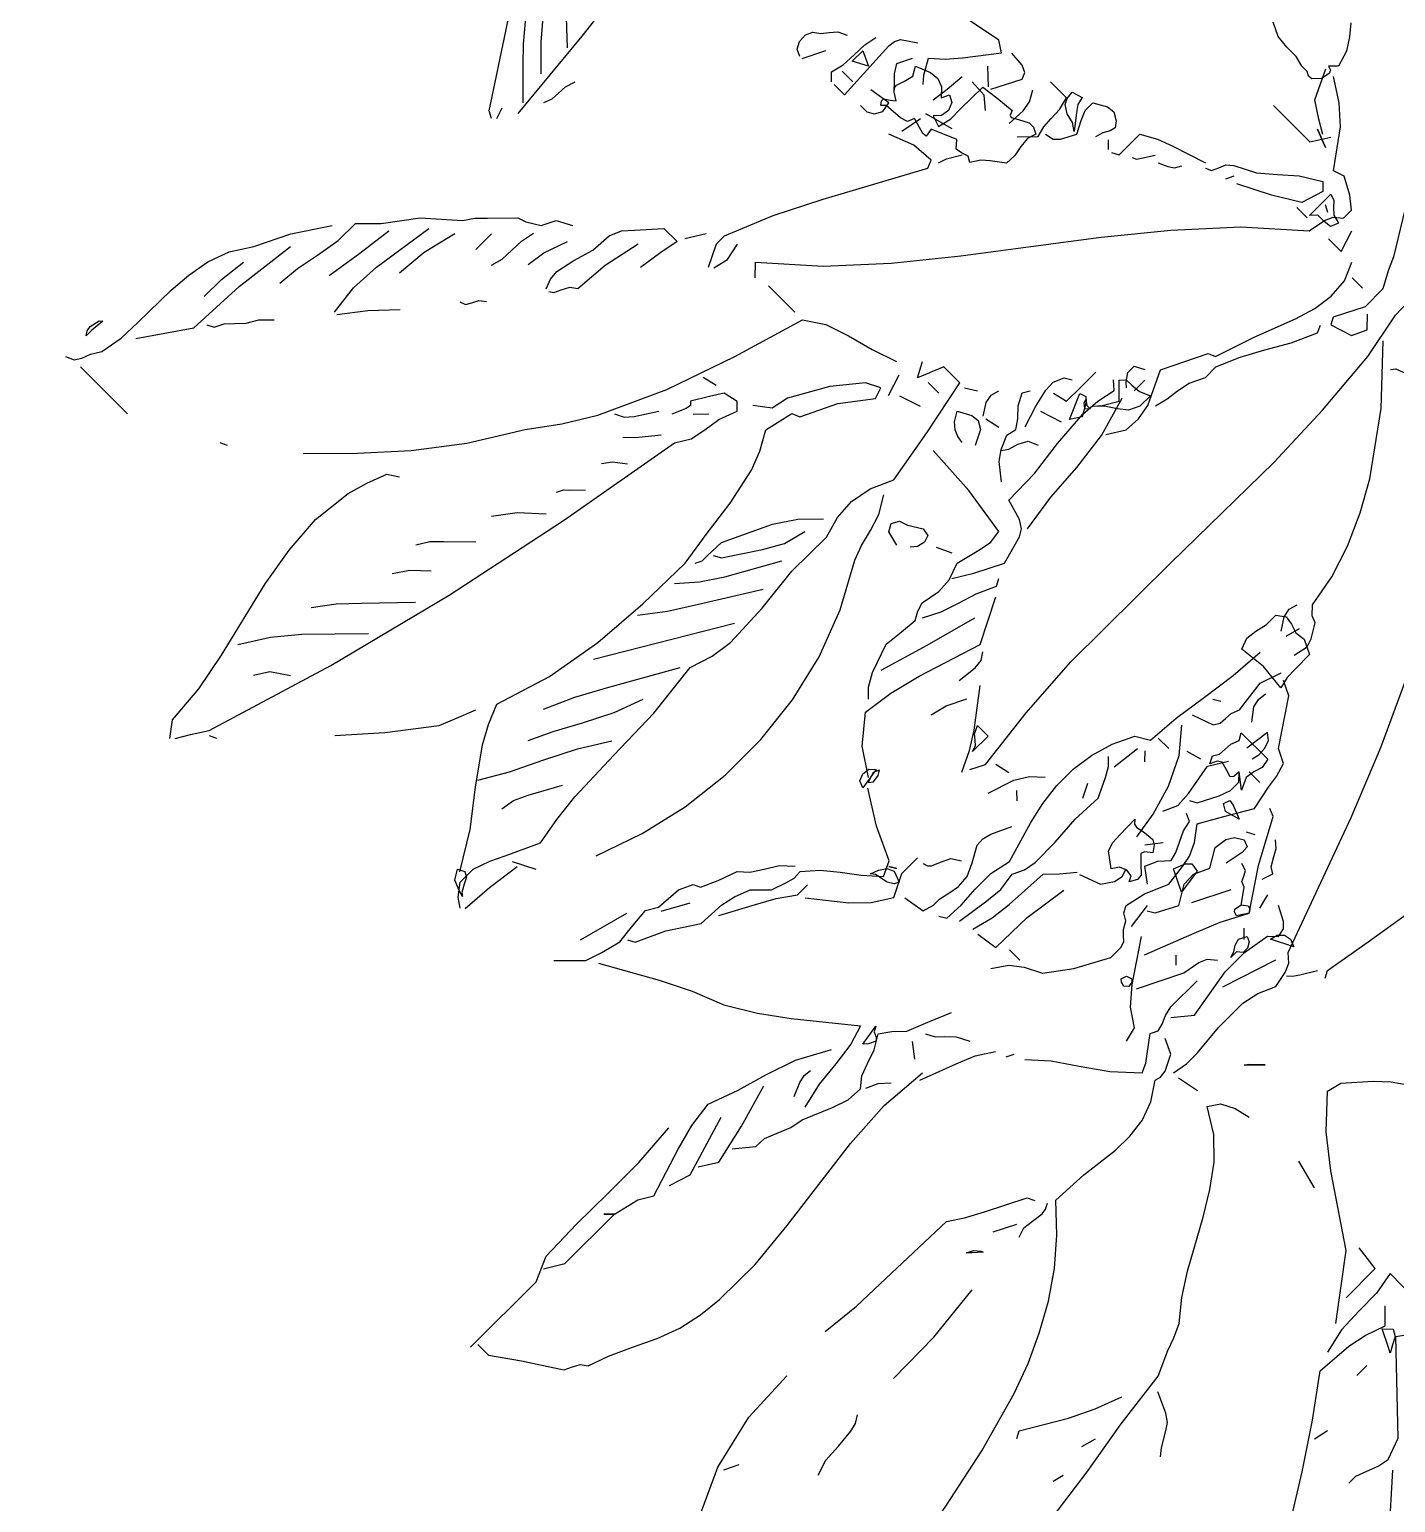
# Model space of a CAD drawing. Header units: inches. Extents: x 70 to 1974, y -315 to 363.
# Drawn here: x 1115.6905 to 1115.923, y 224.4074 to 224.6581 of the extents above; entities that cross this region are included whole.
import ezdxf

# ---------------------------------------------------------------- set-up
doc = ezdxf.new("R2010")
doc.units = ezdxf.units.IN
doc.header["$MEASUREMENT"] = 0
doc.layers.add('DERAKHT', color=56, linetype='Continuous', lineweight=9)
doc.layers.add('PDF_0', color=3, linetype='Continuous')
doc.layers.add('Tree', color=91, linetype='Continuous')

# ---------------------------------------------------------------- blocks, each defined once
blk = doc.blocks.new('k1')
at = {"true_color": 0x636466}
h = blk.add_hatch(color=251, dxfattribs=at)
h.dxf.hatch_style = 1
h.paths.add_polyline_path([(-454.82729, -165.57092), (-455.44962, -165.57092), (-455.44962, -165.70928), (-454.82699, -165.70928)])
h.paths.add_polyline_path([(-454.68893, -165.57092), (-454.82729, -165.57092), (-454.82699, -165.70928), (-454.68863, -165.70928)])
h.paths.add_polyline_path([(-454.066, -165.57092), (-454.68893, -165.57092), (-454.68863, -165.70928), (-454.20436, -165.70928), (-454.20436, -166.95454), (-454.82699, -166.95454), (-454.82699, -167.64636), (-454.68863, -167.64636), (-454.68863, -167.09291), (-454.066, -167.09291)])
h.paths.add_polyline_path([(-454.68863, -165.70928), (-454.82699, -165.70928), (-454.82699, -166.26273), (-455.44962, -166.26273), (-455.44962, -167.78472), (-454.20436, -167.78472), (-454.20436, -169.02998), (-454.82699, -169.02998), (-454.82699, -169.72179), (-454.68863, -169.72179), (-454.68863, -169.16834), (-454.066, -169.16834), (-454.066, -167.64636), (-455.31126, -167.64636), (-455.31126, -166.40109), (-454.68863, -166.40109)])
h.paths.add_polyline_path([(-454.68863, -167.78472), (-454.82699, -167.78472), (-454.82699, -168.33817), (-455.44962, -168.33817), (-455.44962, -169.72179), (-455.31126, -169.72179), (-455.31126, -168.47653), (-454.68863, -168.47653)], flags=17)
h.paths.add_polyline_path([(-454.066, -169.72179), (-455.44962, -169.72179), (-455.44962, -169.86015), (-454.20436, -169.86015), (-454.20436, -171.10541), (-454.82699, -171.10541), (-454.82699, -171.79723), (-454.68863, -171.79723), (-454.68863, -171.24378), (-454.066, -171.24378)])
h.paths.add_polyline_path([(-458.68924, -165.01454), (-454.91484, -165.01454), (-454.91484, -164.56353), (-458.68924, -164.56353)], flags=9)
h.paths.add_polyline_path([(-467.60942, -178.78101), (-470.90722, -178.78101), (-470.90722, -178.17204), (-467.60942, -178.17204)], flags=9)
h.paths.add_polyline_path([(-466.93137, -177.11876), (-469.48747, -177.11876), (-469.48747, -176.34584), (-466.93137, -176.34584)], flags=9)
h.paths.add_polyline_path([(-467.78199, -172.25876), (-469.57103, -172.25876), (-469.57103, -171.58538), (-467.78199, -171.58538)], flags=9)
h.paths.add_polyline_path([(-468.55062, -174.7927), (-470.30112, -174.7927), (-470.30112, -174.3652), (-468.55062, -174.3652)], flags=9)
h.paths.add_polyline_path([(-467.72395, -173.48992), (-470.47495, -173.48992), (-470.47495, -173.02492), (-467.72395, -173.02492)], flags=9)
h.paths.add_polyline_path([(-470.14951, -195.61819), (-469.68151, -195.64992), (-469.58629, -195.10992), (-470.05429, -195.07819)], flags=9)
h.paths.add_polyline_path([(-466.56962, -183.20858), (-469.999, -183.23751), (-470.00381, -182.66753), (-466.57443, -182.6386)], flags=9)
h.paths.add_polyline_path([(-470.47754, -170.52795), (-466.28376, -170.52795), (-466.28376, -170.02683), (-470.47754, -170.02683)], flags=9)
h.paths.add_polyline_path([(-470.59319, -194.83222), (-470.12519, -194.86396), (-470.02998, -194.32396), (-470.49798, -194.29222)], flags=9)
h.paths.add_polyline_path([(-468.4209, -194.85716), (-469.86335, -194.86933), (-469.86847, -194.26186), (-468.42602, -194.24969)], flags=9)
h.paths.add_polyline_path([(-465.59309, -194.84521), (-466.79805, -194.85538), (-466.80285, -194.2854), (-465.5979, -194.27524)], flags=9)
h.paths.add_polyline_path([(-467.96839, -194.81612), (-466.94496, -194.84786), (-466.84974, -194.30786), (-467.87317, -194.27612)], flags=9)
h.paths.add_polyline_path([(-469.799, -184.45383), (-469.12362, -184.47606), (-469.05691, -184.09304), (-469.73229, -184.07081)], flags=9)
h.paths.add_polyline_path([(-469.1453, -184.22258), (-469.05628, -184.23076), (-469.03177, -184.09), (-469.12078, -184.08182)], flags=9)
h.paths.add_polyline_path([(-470.51568, -184.11538), (-470.45159, -184.12173), (-470.43253, -184.0123), (-470.49662, -184.00595)], flags=9)
h.paths.add_polyline_path([(-470.60369, -184.44556), (-470.50058, -184.4539), (-470.47556, -184.31027), (-470.57867, -184.30193)], flags=9)
h.paths.add_polyline_path([(-470.70903, -184.39387), (-469.78717, -184.41366), (-469.72781, -184.07281), (-470.64966, -184.05303)], flags=9)
h.paths.add_polyline_path([(-469.75876, -183.83924), (-469.08338, -183.86147), (-469.01667, -183.47845), (-469.69205, -183.45622)], flags=9)
h.paths.add_polyline_path([(-469.10497, -183.58932), (-469.01596, -183.59749), (-468.99144, -183.45673), (-469.08046, -183.44856)], flags=9)
h.paths.add_polyline_path([(-470.52016, -183.50294), (-470.45606, -183.50929), (-470.437, -183.39985), (-470.5011, -183.3935)], flags=9)
h.paths.add_polyline_path([(-470.60816, -183.83311), (-470.50505, -183.84145), (-470.48004, -183.69782), (-470.58315, -183.68948)], flags=9)
h.paths.add_polyline_path([(-470.7135, -183.78143), (-469.79165, -183.80122), (-469.73228, -183.46037), (-470.65414, -183.44058)], flags=9)
h.paths.add_polyline_path([(-465.61487, -193.07111), (-467.5548, -193.08747), (-467.55986, -192.4875), (-465.61993, -192.47113)], flags=9)
h.paths.add_polyline_path([(-465.59188, -179.88952), (-468.58927, -179.91481), (-468.59427, -179.32233), (-465.59688, -179.29704)], flags=9)
h.paths.add_polyline_path([(-465.60185, -175.97201), (-467.82927, -175.9908), (-467.83427, -175.39832), (-465.60684, -175.37953)], flags=9)
h.paths.add_polyline_path([(-465.61077, -178.77578), (-467.69319, -178.79334), (-467.69832, -178.18587), (-465.61589, -178.1683)], flags=9)
h.paths.add_polyline_path([(-465.61144, -174.85249), (-467.43387, -174.86786), (-467.43887, -174.27538), (-465.61643, -174.26001)], flags=9)
h.paths.add_polyline_path([(-465.61349, -173.53512), (-467.61591, -173.55202), (-467.62079, -172.97454), (-465.61836, -172.95765)], flags=9)
h.paths.add_polyline_path([(-465.6428, -172.09468), (-466.68027, -172.10343), (-466.68387, -171.67595), (-465.64641, -171.6672)], flags=9)
h.paths.add_polyline_path([(-465.63185, -190.97881), (-467.66572, -190.97881), (-467.66572, -190.48382), (-465.63185, -190.48382)], flags=9)
h.paths.add_polyline_path([(-465.50578, -186.55781), (-470.97996, -186.60399), (-470.98483, -186.02688), (-465.51065, -185.9807)], flags=9)
h.paths.add_polyline_path([(-465.62359, -192.02826), (-466.56596, -192.02826), (-466.56596, -191.44761), (-465.62359, -191.44761)], flags=9)
h.paths.add_polyline_path([(-465.61777, -195.61919), (-467.5577, -195.63555), (-467.56213, -195.11057), (-465.6222, -195.09421)], flags=9)
h.paths.add_polyline_path([(-468.93012, -195.76283), (-469.51512, -195.76283), (-469.51512, -194.96783), (-468.93012, -194.96783)], flags=9)
h.paths.add_polyline_path([(-467.71142, -185.63248), (-468.72609, -185.63248), (-468.72609, -185.16451), (-467.71142, -185.16451)], flags=9)
h.paths.add_polyline_path([(-465.57749, -185.57739), (-467.35557, -185.59239), (-467.35893, -185.194), (-465.58085, -185.179)], flags=9)
h.paths.add_polyline_path([(-466.79942, -185.08121), (-470.15397, -185.08121), (-470.15397, -184.60894), (-466.79942, -184.60894)], flags=9)
h.paths.add_polyline_path([(-467.38764, -184.43075), (-469.05507, -184.44482), (-469.0581, -184.08537), (-467.39067, -184.0713)], flags=9)
h.paths.add_polyline_path([(-467.4014, -183.7842), (-468.67943, -183.79498), (-468.6828, -183.39559), (-467.40477, -183.38481)], flags=9)
h.paths.add_polyline_path([(-466.17212, -184.32936), (-466.59314, -184.33291), (-466.59613, -183.97846), (-466.17511, -183.97491)], flags=9)
h.paths.add_polyline_path([(-465.54217, -183.89676), (-467.19463, -183.9107), (-467.19762, -183.55624), (-465.54516, -183.5423)], flags=9)
h.paths.add_polyline_path([(-465.59978, -185.06311), (-466.79149, -185.07316), (-466.79476, -184.68512), (-465.60305, -184.67507)], flags=9)
h.paths.add_polyline_path([(-470.83936, -185.03289), (-470.17041, -185.05363), (-470.10817, -184.70067), (-470.77712, -184.67992)], flags=9)
h.paths.add_polyline_path([(-455.70408, -188.44828), (-455.7534, -188.44828), (-455.7534, -188.30031), (-455.70408, -188.30031)], flags=9)
h.paths.add_polyline_path([(-454.64206, -188.53782), (-455.69511, -188.53782), (-455.69511, -188.1414), (-454.64206, -188.1414)], flags=9)
h.paths.add_polyline_path([(-455.26751, -187.41179), (-455.31683, -187.41179), (-455.31683, -187.26382), (-455.26751, -187.26382)], flags=9)
h.paths.add_polyline_path([(-454.61531, -187.51871), (-455.25014, -187.51871), (-455.25014, -187.09368), (-454.61531, -187.09368)], flags=9)
h.paths.add_polyline_path([(-455.1079, -180.20945), (-455.15722, -180.20945), (-455.15722, -180.06148), (-455.1079, -180.06148)], flags=9)
h.paths.add_polyline_path([(-454.88986, -181.05958), (-454.93918, -181.05958), (-454.93918, -180.91161), (-454.88986, -180.91161)], flags=9)
h.paths.add_polyline_path([(-454.97915, -182.00326), (-455.02848, -182.00326), (-455.02848, -181.85529), (-454.97915, -181.85529)], flags=9)
h.paths.add_polyline_path([(-455.36395, -183.85161), (-455.41328, -183.85161), (-455.41328, -183.70364), (-455.36395, -183.70364)], flags=9)
h.paths.add_polyline_path([(-455.4829, -184.72823), (-455.53223, -184.72823), (-455.53223, -184.58026), (-455.4829, -184.58026)], flags=9)
h.paths.add_polyline_path([(-454.63821, -186.54213), (-455.31935, -186.54213), (-455.31935, -186.11709), (-454.63821, -186.11709)], flags=9)
h.paths.add_polyline_path([(-454.13364, -187.48258), (-454.69029, -187.48258), (-454.69029, -187.14014), (-454.13364, -187.14014)], flags=9)
h.paths.add_polyline_path([(-454.13364, -186.49795), (-454.69029, -186.49795), (-454.69029, -186.15551), (-454.13364, -186.15551)], flags=9)
h.paths.add_polyline_path([(-454.12517, -184.83249), (-455.49291, -184.83249), (-455.49291, -184.38293), (-454.12517, -184.38293)], flags=9)
h.paths.add_polyline_path([(-454.09159, -184.05075), (-455.37078, -184.05075), (-455.37078, -183.5072), (-454.09159, -183.5072)], flags=9)
h.paths.add_polyline_path([(-454.26168, -182.10527), (-454.95372, -182.10527), (-454.95372, -181.68024), (-454.26168, -181.68024)], flags=9)
h.paths.add_polyline_path([(-454.28085, -181.17446), (-454.88707, -181.17446), (-454.88707, -180.72899), (-454.28085, -180.72899)], flags=9)
h.paths.add_polyline_path([(-454.14586, -180.32186), (-455.08311, -180.32186), (-455.08311, -179.87231), (-454.14586, -179.87231)], flags=9)
h.paths.add_polyline_path([(-454.07794, -173.26266), (-457.34784, -173.31973), (-457.36411, -172.38753), (-454.09421, -172.33045)], flags=9)
h.paths.add_polyline_path([(-454.13678, -185.4166), (-455.19109, -185.4166), (-455.19109, -185.14855), (-454.13678, -185.14855)], flags=9)
h.paths.add_polyline_path([(-454.11598, -185.9599), (-455.04499, -185.9599), (-455.04499, -185.68996), (-454.11598, -185.68996)], flags=9)
h.paths.add_polyline_path([(-454.0871, -190.73396), (-454.83117, -190.73396), (-454.83117, -190.42956), (-454.0871, -190.42956)], flags=9)
h.paths.add_polyline_path([(-454.13364, -188.53239), (-454.69029, -188.53239), (-454.69029, -188.18995), (-454.13364, -188.18995)], flags=9)
h.paths.add_polyline_path([(-455.30302, -186.43247), (-455.35234, -186.43247), (-455.35234, -186.28451), (-455.30302, -186.28451)], flags=9)
h.paths.add_polyline_path([(-455.58816, -190.80436), (-456.63905, -190.80436), (-456.63905, -190.39177), (-455.58816, -190.39177)], flags=9)
h.paths.add_polyline_path([(-454.09987, -190.15579), (-454.84958, -190.15579), (-454.84958, -189.83449), (-454.09987, -189.83449)], flags=9)
h.paths.add_polyline_path([(-456.5306, -190.13878), (-455.72393, -190.13878), (-455.72393, -189.86108), (-456.5306, -189.86108)], flags=9)
h.paths.add_polyline_path([(-454.23267, -175.65778), (-456.15585, -175.65778), (-456.15585, -175.326), (-454.23267, -175.326)], flags=9)
blk = doc.blocks.new('P057')
at = {"layer": 'Tree', "linetype": 'Continuous'}
for points in [[(0.02189, 0.24959), (0.02422, 0.2541), (0.02175, 0.27431), (0.02044, 0.29525), (0.02058, 0.33887), (0.02117, 0.38336), (0.02044, 0.40546), (0.01855, 0.42713), (0.01564, 0.44225), (0.01535, 0.45025), (0.01724, 0.4581), (0.02073, 0.46246), (0.02073, 0.47627), (0.00808, 0.49735), (0.00139, 0.50869), (-0.00457, 0.5209), (-0.02114, 0.53981)], [(-0.05459, 0.54504), (-0.0351, 0.51582), (0.00241, 0.45461), (0.0043, 0.45039), (0.00706, 0.4453), (0.00706, 0.43745), (0.00241, 0.42815), (0.00357, 0.42597), (0.01041, 0.42815), (0.01259, 0.4328), (0.00924, 0.43629)], [(0.13283, 0.22778), (0.1337, 0.23258), (0.1337, 0.23738), (0.13283, 0.24756), (0.13283, 0.25817), (0.13399, 0.26355), (0.13632, 0.26907), (0.1353, 0.27417), (0.13414, 0.27707), (0.13166, 0.27925), (0.11582, 0.32258), (0.10709, 0.3444), (0.09735, 0.36548)], [(-0.05938, 0.47627), (-0.06287, 0.47715), (-0.06695, 0.47715), (-0.07116, 0.47758), (-0.07538, 0.47962)], [(-0.05822, 0.49648), (-0.05546, 0.49314), (-0.05299, 0.48936), (-0.05139, 0.48427), (-0.05357, 0.48209), (-0.05226, 0.48165), (-0.05182, 0.48064), (-0.05241, 0.47787), (-0.05444, 0.47569), (-0.05575, 0.47554), (-0.05706, 0.47627), (-0.05938, 0.47627)], [(-0.13281, 0.31022), (-0.13616, 0.31371), (-0.12045, 0.32767), (-0.1062, 0.34323), (-0.09254, 0.3601), (-0.0793, 0.3774), (-0.06593, 0.39485), (-0.05226, 0.41171), (-0.03758, 0.42771), (-0.02173, 0.44181), (-0.02071, 0.44748), (-0.01955, 0.4501), (-0.01707, 0.45213), (-0.01707, 0.45562), (-0.02071, 0.45853), (-0.02609, 0.46144), (-0.02958, 0.46028), (-0.03772, 0.47147), (-0.04325, 0.47642), (-0.05022, 0.48093)], [(-0.0399, 0.46595), (-0.04412, 0.46842), (-0.04921, 0.47177), (-0.05357, 0.48093)], [(-0.05706, 0.46144), (-0.04107, 0.46144), (-0.03758, 0.46711)], [(-0.03641, 0.46362), (-0.04223, 0.46595), (-0.03641, 0.46362)], [(-0.05822, 0.4328), (-0.05633, 0.43367), (-0.05532, 0.43585), (-0.05444, 0.43803), (-0.05255, 0.43963), (-0.04601, 0.44298), (-0.04107, 0.44719), (-0.03597, 0.4517), (-0.02958, 0.45562), (-0.0274, 0.45344), (-0.02958, 0.44646), (-0.03787, 0.44138), (-0.0479, 0.43629)], [(-0.02507, 0.4453), (-0.02507, 0.45461), (-0.02304, 0.45388), (-0.02158, 0.45228), (-0.01984, 0.45068), (-0.01707, 0.44995), (-0.01809, 0.44748), (-0.02056, 0.44719), (-0.02333, 0.44719), (-0.02507, 0.4453)], [(-0.02173, 0.44995), (-0.02391, 0.45112)], [(-0.01576, 0.44428), (-0.01024, 0.44428), (-0.01242, 0.45112)], [(0.0264, 0.42931), (0.02742, 0.43062), (0.02975, 0.43149), (0.03178, 0.43323), (0.03222, 0.43629), (0.0264, 0.44094), (0.02553, 0.44283), (0.02568, 0.44501), (0.02757, 0.44995)], [(-0.02958, 0.44428), (-0.02507, 0.44428)], [(-0.02173, 0.35268), (-0.01824, 0.35821), (-0.01794, 0.3633), (-0.01882, 0.36824), (-0.02391, 0.37886), (-0.01707, 0.39281), (-0.01474, 0.39383), (-0.01053, 0.40648), (-0.00544, 0.41957), (-0.00355, 0.42611), (-0.00268, 0.43236), (-0.00312, 0.43861), (-0.00559, 0.44428)], [(-0.0021, 0.44094), (0.00241, 0.44094)], [(-0.08222, 0.41564), (-0.08003, 0.4168), (-0.08003, 0.42597), (-0.07509, 0.42872), (-0.07015, 0.43047), (-0.05938, 0.43396)], [(-0.05139, 0.43498), (-0.05022, 0.43745)], [(0.06784, 0.3457), (0.06886, 0.35035), (0.06799, 0.35297), (0.06537, 0.35733), (0.06319, 0.35821), (0.06086, 0.36068), (0.05897, 0.371), (0.05563, 0.38118), (0.05112, 0.39122), (0.04574, 0.40081), (0.03294, 0.41869), (0.01855, 0.43396)], [(-0.10068, 0.40531), (-0.09792, 0.4059), (-0.09631, 0.4075), (-0.09384, 0.41215), (-0.09588, 0.41608), (-0.09719, 0.41913), (-0.09719, 0.42248), (-0.09312, 0.4248), (-0.09064, 0.42509), (-0.08817, 0.42364), (-0.08687, 0.42189), (-0.0873, 0.42015), (-0.08846, 0.41811), (-0.08919, 0.41564)], [(-0.07654, 0.41913), (-0.07523, 0.41971), (-0.07436, 0.42102), (-0.07204, 0.42466)], [(-0.06971, 0.42364), (-0.0668, 0.42495), (-0.06505, 0.42611), (-0.06389, 0.42815)], [(-0.09501, 0.41215), (-0.09733, 0.41375), (-0.10039, 0.41448), (-0.10286, 0.41608), (-0.10373, 0.41782), (-0.10402, 0.4203), (-0.10068, 0.42131), (-0.1001, 0.41884), (-0.09864, 0.4168), (-0.09501, 0.41215)], [(-0.01707, 0.36984), (-0.01606, 0.37391), (-0.01562, 0.37798), (-0.01474, 0.3822), (-0.01242, 0.387), (-0.01242, 0.39165), (-0.00922, 0.39907), (-0.00544, 0.40604), (-0.00122, 0.41331), (0.00241, 0.42131), (0.00139, 0.42364)], [(-0.13834, 0.38932), (-0.14023, 0.3915), (-0.14299, 0.3963), (-0.13907, 0.39964), (-0.13557, 0.40386), (-0.12816, 0.41346), (-0.13151, 0.41564), (-0.16189, 0.40968), (-0.17731, 0.40692), (-0.1933, 0.40531)], [(-0.12249, 0.40313), (-0.11784, 0.41215), (-0.11871, 0.41418), (-0.12089, 0.4152), (-0.12584, 0.41564)], [(-0.10635, 0.39848), (-0.10184, 0.40313), (-0.10271, 0.40648), (-0.10286, 0.40997), (-0.103, 0.41375), (-0.10402, 0.41782), (-0.111, 0.41782)], [(-0.08352, 0.41564), (-0.0857, 0.41782)], [(-0.111, 0.39964), (-0.11071, 0.40546), (-0.1113, 0.40881), (-0.11318, 0.41215)], [(-0.12351, 0.40313), (-0.12816, 0.4075)], [(-0.14299, 0.37551), (-0.14386, 0.37667), (-0.14386, 0.37754), (-0.14212, 0.37871), (-0.14066, 0.37987), (-0.14299, 0.38133), (-0.14386, 0.38235), (-0.14401, 0.38336), (-0.14313, 0.38598), (-0.14241, 0.38889), (-0.14401, 0.39165), (-0.13936, 0.39354), (-0.13645, 0.39383), (-0.13383, 0.39281), (-0.13151, 0.39034), (-0.13034, 0.39281), (-0.12816, 0.39165), (-0.12714, 0.38918), (-0.12758, 0.38656), (-0.12932, 0.38467), (-0.12584, 0.38351), (-0.12482, 0.38787), (-0.12482, 0.39223), (-0.12467, 0.40183), (-0.11929, 0.40256), (-0.11318, 0.40313), (-0.1126, 0.40168), (-0.11187, 0.40139), (-0.10984, 0.40256), (-0.10679, 0.40415), (-0.1049, 0.40415), (-0.10286, 0.40313), (-0.10373, 0.40037), (-0.10344, 0.39717), (-0.10271, 0.39383), (-0.10286, 0.39034), (-0.10693, 0.38729), (-0.10911, 0.3854), (-0.111, 0.38249), (-0.11275, 0.38351), (-0.11493, 0.38278), (-0.11697, 0.38235), (-0.119, 0.38467), (-0.12685, 0.38133), (-0.12641, 0.37871), (-0.12772, 0.37856), (-0.13281, 0.38002), (-0.13369, 0.37784), (-0.13601, 0.37711), (-0.14183, 0.37667), (-0.14299, 0.37551)], [(-0.15782, 0.36984), (-0.15331, 0.36984), (-0.15433, 0.39034), (-0.15404, 0.39252), (-0.15317, 0.39426), (-0.14866, 0.39732)], [(-0.13281, 0.38816), (-0.13208, 0.39354), (-0.13151, 0.39964)], [(-0.119, 0.39732), (-0.12264, 0.40037), (-0.12816, 0.40066)], [(-0.14299, 0.38133), (-0.14532, 0.3838), (-0.14692, 0.3854), (-0.14866, 0.38816), (-0.14648, 0.39281)], [(-0.15898, 0.36984), (-0.16116, 0.37202), (-0.16015, 0.37609), (-0.16, 0.38074), (-0.15986, 0.38525), (-0.15898, 0.38932)], [(-0.17149, 0.36853), (-0.17367, 0.36955), (-0.17484, 0.37173), (-0.17498, 0.37449), (-0.17396, 0.37667), (-0.17193, 0.37813), (-0.17033, 0.38016), (-0.16858, 0.3822), (-0.16582, 0.38351)], [(-0.15898, 0.37886), (-0.15898, 0.38351), (-0.15433, 0.38133), (-0.15898, 0.37886)], [(-0.13151, 0.38351), (-0.12249, 0.38598)], [(-0.22543, 0.2874), (-0.22762, 0.28856), (-0.24143, 0.30964), (-0.2487, 0.32055), (-0.25509, 0.3332), (-0.25713, 0.34396), (-0.258, 0.35515), (-0.25757, 0.37784), (-0.25408, 0.37886), (-0.24273, 0.36751), (-0.23649, 0.36155), (-0.22892, 0.35602), (-0.22558, 0.34061), (-0.22369, 0.3252), (-0.22078, 0.29423)], [(-0.13281, 0.37449), (-0.13151, 0.38133)], [(-0.11784, 0.37551), (-0.11697, 0.37813), (-0.11435, 0.38249)], [(-0.17047, 0.36853), (-0.16713, 0.37551)], [(-0.15898, 0.37449), (-0.15433, 0.37449)], [(-0.1475, 0.371), (-0.14474, 0.371), (-0.14256, 0.37231), (-0.14125, 0.37464), (-0.14183, 0.37784), (-0.14866, 0.37667)], [(-0.14532, 0.30237), (-0.14866, 0.3092), (-0.14866, 0.31269), (-0.14256, 0.32782), (-0.13514, 0.34236), (-0.119, 0.37202), (-0.12002, 0.37449), (-0.12714, 0.37405), (-0.13499, 0.371)], [(-0.0274, 0.36751), (-0.02885, 0.36868), (-0.03045, 0.37115), (-0.03045, 0.37391), (-0.0274, 0.37551)], [(-0.03074, 0.35602), (-0.02885, 0.35821), (-0.02609, 0.36286), (-0.03074, 0.36751), (-0.02928, 0.36911), (-0.02681, 0.36926), (-0.02376, 0.36955), (-0.02042, 0.371), (-0.02042, 0.36635), (-0.02202, 0.363), (-0.02478, 0.36082), (-0.02783, 0.35879), (-0.03074, 0.35602)], [(-0.02507, 0.36853), (-0.02507, 0.37318)], [(-0.02391, 0.2874), (-0.02027, 0.2935), (-0.01576, 0.30237), (-0.01824, 0.31139), (-0.01955, 0.31357), (-0.02202, 0.31517), (-0.02856, 0.31706), (-0.02885, 0.32855), (-0.0303, 0.34018), (-0.03118, 0.3521), (-0.03074, 0.35821), (-0.02958, 0.36417), (-0.03205, 0.36635)], [(-0.04223, 0.35035), (-0.03758, 0.35137), (-0.03758, 0.35733), (-0.03758, 0.36417)], [(-0.01824, 0.31488), (-0.01998, 0.32694), (-0.02086, 0.33916), (-0.02245, 0.35152), (-0.02609, 0.36417)], [(0.14533, 0.28173), (0.14417, 0.28391), (0.14679, 0.29903), (0.1494, 0.31473), (0.14984, 0.32258), (0.1494, 0.33014), (0.14766, 0.33756), (0.14417, 0.34454), (0.14504, 0.3489), (0.14766, 0.35486), (0.14679, 0.35748), (0.14417, 0.36169)], [(-0.04107, 0.33669), (-0.04325, 0.34352), (-0.04455, 0.34934), (-0.0447, 0.35268), (-0.04325, 0.35602), (-0.04107, 0.35733)], [(-0.03292, 0.34803), (-0.03641, 0.35602), (-0.03438, 0.35661), (-0.03307, 0.35545), (-0.03074, 0.35137), (-0.03292, 0.34803)], [(-0.03205, 0.35486), (-0.03379, 0.35617), (-0.0335, 0.35486), (-0.03205, 0.3537), (-0.03074, 0.35486), (-0.03205, 0.35486)], [(0.0597, 0.34803), (0.05723, 0.35181), (0.05665, 0.35457), (0.05752, 0.35733)], [(0.05504, 0.33553), (0.05374, 0.33901), (0.05417, 0.3425), (0.05504, 0.34628), (0.05504, 0.35035), (0.05766, 0.35225), (0.06043, 0.35181), (0.06333, 0.35094), (0.06653, 0.35137), (0.07104, 0.34919), (0.07118, 0.34279), (0.07118, 0.33916), (0.07205, 0.33553), (0.06363, 0.3364), (0.05504, 0.33553)], [(0.06188, 0.34803), (0.06319, 0.35268)], [(-0.03423, 0.31953), (-0.03917, 0.32346), (-0.04135, 0.32651), (-0.04325, 0.33087), (-0.04252, 0.33407), (-0.04441, 0.33683), (-0.04717, 0.33974), (-0.04921, 0.34352), (-0.0479, 0.3457)], [(-0.04107, 0.34352), (-0.03423, 0.3457)], [(0.22327, 0.20844), (0.2096, 0.22662), (0.18881, 0.24072), (0.17922, 0.24829), (0.17063, 0.25744), (0.1718, 0.2621), (0.17848, 0.26966), (0.18256, 0.27344), (0.18779, 0.27707), (0.19259, 0.28463), (0.19608, 0.29234), (0.19869, 0.30033), (0.20059, 0.30848), (0.20436, 0.32535), (0.20713, 0.33392), (0.21062, 0.34236), (0.2096, 0.34454), (0.19841, 0.34134), (0.18721, 0.33596), (0.17616, 0.33043), (0.17063, 0.32811), (0.16496, 0.32637), (0.1638, 0.32389)], [(-0.22427, 0.30804), (-0.23125, 0.31502), (-0.23794, 0.32287), (-0.24506, 0.33087), (-0.25408, 0.33771)], [(-0.22427, 0.31953), (-0.24724, 0.34105)], [(-0.05255, 0.32986), (-0.05488, 0.33349), (-0.05546, 0.33625), (-0.05473, 0.33887)], [(0.04719, 0.21062), (0.04937, 0.21193), (0.04966, 0.21804), (0.04923, 0.22458), (0.04923, 0.23142), (0.05068, 0.23811), (0.04676, 0.25134), (0.0453, 0.25817), (0.04443, 0.26515), (0.04443, 0.27227), (0.04545, 0.27925), (0.04748, 0.28624), (0.05068, 0.29307), (0.05504, 0.29554), (0.05577, 0.30601), (0.05737, 0.31677), (0.05897, 0.32782), (0.0597, 0.33887)], [(0.05853, 0.31022), (0.06537, 0.31269), (0.06653, 0.31459), (0.06668, 0.31677), (0.06683, 0.31909), (0.06784, 0.32171), (0.06653, 0.33204), (0.06886, 0.33887)], [(0.07002, 0.21062), (0.07322, 0.21528), (0.07699, 0.21819), (0.08237, 0.22095), (0.08819, 0.2288), (0.09386, 0.23927), (0.09386, 0.24378), (0.09328, 0.24566), (0.09197, 0.24683), (0.09052, 0.24814), (0.08921, 0.25061), (0.08703, 0.25192), (0.08586, 0.2541), (0.08732, 0.26064), (0.09052, 0.26806), (0.08965, 0.27489), (0.08892, 0.27867), (0.08703, 0.28274), (0.08354, 0.2874), (0.08776, 0.29496), (0.0927, 0.30339), (0.0911, 0.3111), (0.09052, 0.31517), (0.08921, 0.31953), (0.08484, 0.32171), (0.07554, 0.33553), (0.07104, 0.33771)], [(-0.06287, 0.33204), (-0.05938, 0.33422)], [(-0.04107, 0.32637), (-0.03976, 0.32825), (-0.03888, 0.33131), (-0.03728, 0.33422), (-0.03423, 0.33553)], [(-0.05938, 0.10768), (-0.06229, 0.10957), (-0.06505, 0.11335), (-0.06505, 0.11902), (-0.06317, 0.1244), (-0.06099, 0.12891), (-0.05604, 0.13952), (-0.05764, 0.14825), (-0.05866, 0.15712), (-0.05924, 0.17471), (-0.05968, 0.19274), (-0.06171, 0.21062), (-0.05938, 0.2179), (-0.05837, 0.22502), (-0.05895, 0.23942), (-0.06055, 0.25396), (-0.0604, 0.26907), (-0.06229, 0.27576), (-0.06273, 0.28231), (-0.06142, 0.28914), (-0.05822, 0.29641), (-0.06128, 0.31386), (-0.06505, 0.33204), (-0.07204, 0.33204), (-0.07538, 0.32389), (-0.07785, 0.32855)], [(-0.05139, 0.32986), (-0.04674, 0.33087)], [(0.07322, 0.32171), (0.07031, 0.32549), (0.06973, 0.32811), (0.07002, 0.33087)], [(-0.07204, 0.3252), (-0.06738, 0.3252)], [(-0.05139, 0.31953), (-0.05371, 0.31982), (-0.05575, 0.32069), (-0.05764, 0.32229), (-0.05938, 0.3252), (-0.05517, 0.32753), (-0.05269, 0.32782), (-0.05022, 0.32637), (-0.0479, 0.32171)], [(-0.22195, 0.29772), (-0.23023, 0.30601), (-0.23474, 0.31066), (-0.23924, 0.31604), (-0.24128, 0.31779), (-0.24608, 0.32055)], [(-0.1933, 0.17282), (-0.18152, 0.18474), (-0.17033, 0.1971), (-0.15971, 0.21091), (-0.14997, 0.22662), (-0.14313, 0.23593), (-0.13718, 0.24566), (-0.12772, 0.26646), (-0.12002, 0.28856), (-0.11318, 0.31139), (-0.10708, 0.31546), (-0.09966, 0.31793), (-0.09152, 0.32011), (-0.08352, 0.32287)], [(-0.07785, 0.31371), (-0.08003, 0.32055)], [(0.0597, 0.31822), (0.06188, 0.31953)], [(0.08136, 0.31371), (0.08194, 0.31604), (0.08179, 0.3188), (0.08092, 0.32127), (0.07889, 0.32287), (0.07787, 0.31488)], [(-0.07538, 0.31604), (-0.06854, 0.31822)], [(0.07322, 0.30339), (0.07205, 0.30572), (0.07322, 0.30761), (0.07336, 0.30993), (0.0735, 0.31226), (0.07452, 0.31488), (0.07322, 0.31706), (0.08484, 0.31706), (0.08543, 0.31401), (0.08456, 0.31124), (0.08412, 0.30833), (0.08586, 0.30455), (0.08136, 0.30804), (0.08121, 0.30586), (0.08048, 0.30499), (0.07816, 0.30572), (0.07554, 0.30645), (0.07424, 0.30557), (0.07322, 0.30339)], [(-0.21744, 0.30237), (-0.21642, 0.30499), (-0.21628, 0.30761), (-0.21613, 0.31051), (-0.21511, 0.31371)], [(-0.14401, 0.30339), (-0.14285, 0.30819), (-0.14401, 0.31371)], [(-0.12816, 0.31139), (-0.11653, 0.31139)], [(-0.06738, 0.11553), (-0.07436, 0.12702), (-0.0825, 0.13749), (-0.09021, 0.14825), (-0.09341, 0.15406), (-0.09603, 0.16032), (-0.0905, 0.17791), (-0.08745, 0.19594), (-0.08599, 0.21426), (-0.0857, 0.23244), (-0.08745, 0.24378), (-0.0889, 0.25541), (-0.09152, 0.26733), (-0.09384, 0.27329), (-0.09719, 0.27925), (-0.09501, 0.28856), (-0.09254, 0.28958), (-0.08716, 0.30078), (-0.08003, 0.31022), (-0.0812, 0.31371), (-0.0857, 0.31139), (-0.09268, 0.30281), (-0.09937, 0.29089), (-0.10053, 0.28536), (-0.10533, 0.28173)], [(-0.01576, 0.24276), (-0.01838, 0.24537), (-0.02071, 0.24945), (-0.02391, 0.25875), (-0.02333, 0.26399), (-0.02274, 0.27024), (-0.0242, 0.27286), (-0.02507, 0.27562), (-0.02391, 0.28173), (-0.0242, 0.28652), (-0.02609, 0.29205), (-0.0242, 0.29961), (-0.02333, 0.30383), (-0.02391, 0.30804), (-0.03946, 0.31051), (-0.05604, 0.31139)], [(0.08354, 0.31022), (0.08819, 0.31022)], [(-0.1568, 0.30339), (-0.15331, 0.3092)], [(0.07322, 0.2714), (0.07176, 0.27998), (0.06901, 0.28943), (0.06464, 0.29845), (0.05853, 0.30572)], [(0.07322, 0.28274), (0.07525, 0.28725), (0.07496, 0.29219), (0.07322, 0.30237), (0.0767, 0.30804)], [(0.0767, 0.29089), (0.07889, 0.29205), (0.08223, 0.29845), (0.08354, 0.30208), (0.08354, 0.30572), (0.08136, 0.30804)], [(0.1007, 0.24727), (0.1068, 0.26283), (0.11015, 0.27097), (0.11451, 0.27925), (0.10607, 0.29176), (0.09851, 0.30572), (0.09604, 0.30673)], [(-0.17614, 0.2621), (-0.17731, 0.26515), (-0.1776, 0.2682), (-0.17629, 0.27431), (-0.1744, 0.28071), (-0.17396, 0.2874), (-0.17236, 0.29118), (-0.1696, 0.29423), (-0.16364, 0.30106), (-0.15782, 0.30106), (-0.15898, 0.2951), (-0.16015, 0.2874)], [(0.06537, 0.30106), (0.07002, 0.30237)], [(0.10986, 0.28958), (0.11102, 0.29307), (0.10913, 0.29423), (0.10768, 0.2967), (0.10622, 0.29932), (0.10419, 0.30106)], [(-0.02173, 0.27242), (-0.01896, 0.2778), (-0.01707, 0.28347), (-0.01519, 0.28943), (-0.01242, 0.29554), (-0.01358, 0.29772)], [(0.05621, 0.29772), (0.06086, 0.29772)], [(0.08703, 0.29641), (0.08484, 0.29772), (0.08558, 0.29976), (0.08732, 0.29947), (0.09168, 0.29772), (0.08703, 0.29641)], [(0.09604, 0.29641), (0.09851, 0.29772)], [(-0.22427, 0.28856), (-0.22543, 0.29205)], [(-0.17498, 0.2621), (-0.17367, 0.26297), (-0.17265, 0.26515), (-0.17134, 0.26762), (-0.16931, 0.26907), (-0.16844, 0.28012), (-0.16582, 0.29205)], [(-0.04325, 0.28274), (-0.0479, 0.28391), (-0.04921, 0.28624), (-0.0479, 0.28856), (-0.04528, 0.28943), (-0.04107, 0.29205), (-0.03859, 0.29161), (-0.03787, 0.28943), (-0.03845, 0.28696), (-0.0399, 0.28522)], [(-0.03423, 0.29089), (-0.02958, 0.29307)], [(0.00139, 0.2256), (-0.00689, 0.23112), (-0.01358, 0.23927), (-0.01213, 0.24901), (-0.00966, 0.2589), (-0.00326, 0.27925), (-0.01024, 0.29307)], [(0.05853, 0.28958), (0.05621, 0.29205)], [(0.09168, 0.25744), (0.09386, 0.25875), (0.09735, 0.26558), (0.09386, 0.2714), (0.09371, 0.27562), (0.09604, 0.28056), (0.0927, 0.28624), (0.09328, 0.2903), (0.09473, 0.29263), (0.09735, 0.29423), (0.09953, 0.29336), (0.09968, 0.29103), (0.09851, 0.28522)], [(-0.04107, 0.14883), (-0.03583, 0.1638), (-0.03234, 0.17907), (-0.03045, 0.19478), (-0.03045, 0.21034), (-0.0322, 0.22604), (-0.03583, 0.2413), (-0.0415, 0.25614), (-0.04921, 0.27024), (-0.05095, 0.27489), (-0.05226, 0.28012), (-0.05386, 0.28551), (-0.05706, 0.29089)], [(0.05286, 0.28173), (0.05403, 0.29089)], [(0.08586, 0.2634), (0.08136, 0.26675), (0.08311, 0.27068), (0.08586, 0.27373), (0.08514, 0.27649), (0.08368, 0.27955), (0.08209, 0.28289), (0.08136, 0.28624), (0.07889, 0.2874)], [(0.11102, 0.27925), (0.10768, 0.28391), (0.10593, 0.28463), (0.1052, 0.28624), (0.10433, 0.28783), (0.10201, 0.28856)], [(0.11567, 0.28274), (0.11451, 0.2874)], [(0.12018, 0.23927), (0.12483, 0.24494), (0.12207, 0.26122), (0.12207, 0.26966), (0.12353, 0.27824), (0.12599, 0.28056), (0.12542, 0.28332), (0.12381, 0.28493), (0.11916, 0.2874)], [(-0.01925, 0.25192), (-0.01474, 0.26748), (-0.01024, 0.28391)], [(-0.23576, 0.20495), (-0.23503, 0.21208), (-0.23357, 0.21935), (-0.23227, 0.22706), (-0.23227, 0.23462), (-0.2266, 0.24029), (-0.21933, 0.25003), (-0.20944, 0.25875), (-0.20726, 0.26195), (-0.20449, 0.26471), (-0.19795, 0.2714), (-0.19534, 0.27227), (-0.19112, 0.27489), (-0.18894, 0.27925), (-0.18428, 0.28173)], [(-0.15898, 0.08238), (-0.15651, 0.0866), (-0.15331, 0.09154), (-0.14081, 0.1324), (-0.13034, 0.17369), (-0.12162, 0.21513), (-0.11435, 0.25643), (-0.11158, 0.26093), (-0.11057, 0.26588), (-0.10969, 0.27125), (-0.10751, 0.27707), (-0.10969, 0.27925), (-0.11435, 0.27824), (-0.11682, 0.27417), (-0.12002, 0.26907), (-0.119, 0.26806), (-0.11929, 0.26646), (-0.12118, 0.2621)], [(0.05286, 0.21411), (0.05432, 0.22458), (0.0549, 0.23011), (0.05403, 0.23593), (0.05577, 0.23956), (0.0565, 0.24348), (0.0565, 0.25235), (0.05577, 0.26181), (0.05621, 0.2714), (0.0533, 0.27751), (0.05156, 0.28056), (0.04937, 0.28274)], [(0.09953, 0.26907), (0.10535, 0.28056)], [(0.11233, 0.27591), (0.11102, 0.27635), (0.11044, 0.27707), (0.11087, 0.2794), (0.11262, 0.28071), (0.11364, 0.28042), (0.11451, 0.27925), (0.11233, 0.27591)], [(0.12483, 0.27824), (0.12542, 0.28056), (0.12701, 0.28216), (0.1292, 0.2826), (0.13166, 0.28173), (0.12483, 0.27824)], [(0.13632, 0.27373), (0.13777, 0.27504), (0.13908, 0.27693), (0.14199, 0.28173)], [(-0.18545, 0.2634), (-0.18457, 0.26937), (-0.18181, 0.27707)], [(-0.12249, 0.27707), (-0.11784, 0.27824)], [(0.00008, 0.26675), (0.00081, 0.273), (0.00052, 0.27591), (-0.00108, 0.27824)], [(0.07452, 0.25875), (0.07002, 0.2621), (0.06915, 0.26486), (0.06901, 0.26806), (0.06886, 0.27489), (0.06988, 0.27373), (0.07104, 0.27344), (0.07409, 0.27402), (0.07729, 0.27431), (0.07874, 0.27344), (0.08019, 0.2714), (0.07816, 0.2698), (0.07772, 0.26864), (0.07991, 0.26646), (0.08252, 0.26399), (0.08266, 0.26224), (0.08136, 0.25991), (0.08048, 0.26166), (0.0783, 0.26195), (0.07598, 0.26093), (0.07452, 0.25875)], [(0.0767, 0.2714), (0.08019, 0.27591)], [(0.09502, 0.26907), (0.08819, 0.27242), (0.08965, 0.27606), (0.0911, 0.27751), (0.09386, 0.27707), (0.09502, 0.26907)], [(0.11916, 0.27242), (0.11669, 0.27489)], [(0.12018, 0.26558), (0.1196, 0.26748), (0.11843, 0.26922), (0.11786, 0.27125), (0.11916, 0.27373), (0.12076, 0.273), (0.12178, 0.27125), (0.12178, 0.26937), (0.12018, 0.26806), (0.12018, 0.26558)], [(0.12483, 0.25744), (0.1305, 0.27489)], [(-0.1933, 0.25526), (-0.19228, 0.2589), (-0.19214, 0.26297), (-0.19199, 0.26704), (-0.19112, 0.2714)], [(-0.11653, 0.26675), (-0.11318, 0.27024)], [(-0.08352, 0.23462), (-0.0825, 0.23665), (-0.0825, 0.23898), (-0.08222, 0.24494), (-0.07509, 0.26006), (-0.07058, 0.26675), (-0.06505, 0.27242)], [(0.02073, 0.24727), (0.01768, 0.25366), (0.01419, 0.25919), (0.00575, 0.27024)], [(0.05286, 0.26806), (0.05068, 0.27242)], [(-0.0812, 0.24029), (-0.07887, 0.2416), (-0.07174, 0.25235), (-0.06825, 0.25846), (-0.06636, 0.26558)], [(-0.20013, 0.25526), (-0.20013, 0.2621)], [(0.00139, 0.25308), (0.0027, 0.25832), (0.00575, 0.26442)], [(0.01855, 0.2541), (0.01797, 0.25599), (0.01666, 0.25716), (0.01506, 0.25846), (0.01389, 0.26093), (0.01855, 0.26093), (0.01855, 0.2541)], [(0.03106, 0.24843), (0.03382, 0.25686), (0.03643, 0.26108), (0.04007, 0.26442)], [(0.06886, 0.25061), (0.07554, 0.25308), (0.07801, 0.25671), (0.0786, 0.25948), (0.07787, 0.2621)], [(0.10637, 0.23811), (0.1132, 0.25192), (0.11422, 0.25744), (0.11538, 0.26006), (0.11786, 0.2621)], [(-0.13383, 0.24959), (-0.13092, 0.25104), (-0.12889, 0.25337), (-0.12467, 0.25991)], [(0.0264, 0.25643), (0.03106, 0.25744)], [(0.09168, 0.25061), (0.09052, 0.25875)], [(-0.21177, 0.23345), (-0.21089, 0.24334), (-0.20828, 0.2541)], [(-0.12685, 0.24625), (-0.12336, 0.24988), (-0.119, 0.25526)], [(-0.08352, 0.2256), (-0.07843, 0.23142), (-0.07392, 0.23811), (-0.06505, 0.2541)], [(0.03905, 0.25308), (0.03673, 0.25526)], [(0.09735, 0.19812), (0.10346, 0.20365), (0.11073, 0.20859), (0.11858, 0.21411), (0.12599, 0.22095), (0.12469, 0.22386), (0.12294, 0.22618), (0.11916, 0.23127), (0.12032, 0.2336), (0.11974, 0.23593), (0.11858, 0.23854), (0.11786, 0.2416), (0.11786, 0.25308)], [(0.10986, 0.25192), (0.10768, 0.2541)], [(-0.21744, 0.21062), (-0.2186, 0.22008), (-0.21802, 0.22967), (-0.21511, 0.24959)], [(0.05752, 0.21528), (0.05926, 0.22196), (0.05999, 0.22865), (0.06086, 0.24276), (0.06435, 0.24639), (0.06784, 0.25061)], [(0.11567, 0.22444), (0.11451, 0.22909), (0.10913, 0.23273), (0.10448, 0.23811), (0.09604, 0.25061)], [(0.14664, 0.24494), (0.15057, 0.24901), (0.15115, 0.24959), (0.14766, 0.24625), (0.14664, 0.24494)], [(-0.19228, 0.24029), (-0.19039, 0.24101), (-0.18938, 0.24276), (-0.18836, 0.2448), (-0.18647, 0.24625)], [(-0.08469, 0.21062), (-0.07902, 0.21804), (-0.07378, 0.22633), (-0.06287, 0.24378)], [(0.03571, 0.20728), (0.04254, 0.20844), (0.04356, 0.21193), (0.04356, 0.2147), (0.04429, 0.2179), (0.04501, 0.22153), (0.04472, 0.2256), (0.04283, 0.22967), (0.04007, 0.23462), (0.03993, 0.23723), (0.04065, 0.23999), (0.04356, 0.24625)], [(0.0597, 0.21528), (0.06653, 0.21629), (0.06683, 0.22967), (0.06886, 0.24378)], [(-0.2266, 0.21746), (-0.22485, 0.22851), (-0.22325, 0.24029)], [(-0.12584, 0.23593), (-0.1238, 0.23869), (-0.12002, 0.2416)], [(0.10302, 0.23593), (0.10157, 0.23622), (0.10084, 0.23694), (0.10142, 0.23869), (0.10317, 0.23927), (0.10389, 0.23854), (0.10419, 0.23694), (0.10302, 0.23593)], [(0.18997, 0.02509), (0.18532, 0.04341), (0.18154, 0.0629), (0.1779, 0.08296), (0.17369, 0.10303), (0.16816, 0.12265), (0.16468, 0.13225), (0.16046, 0.14141), (0.15551, 0.15043), (0.14969, 0.15886), (0.14286, 0.16672), (0.13501, 0.17413), (0.13559, 0.18576), (0.13705, 0.19812), (0.13719, 0.20437), (0.13646, 0.21048), (0.13428, 0.21644), (0.1305, 0.22211), (0.13094, 0.224), (0.13065, 0.22633), (0.12818, 0.23127), (0.12353, 0.23345)], [(0.20495, 0.08587), (0.20379, 0.10375), (0.20131, 0.12149), (0.19826, 0.13938), (0.19594, 0.15799), (0.19244, 0.1657), (0.19099, 0.16977), (0.18895, 0.17413), (0.18387, 0.18038), (0.17936, 0.18736), (0.17092, 0.20263), (0.16641, 0.21019), (0.16133, 0.21717), (0.15522, 0.22313), (0.14766, 0.22778), (0.14999, 0.23127), (0.1542, 0.23345), (0.15915, 0.23462)], [(0.18895, 0.23345), (0.17965, 0.23593)], [(-0.26658, 0.142), (-0.26396, 0.14316), (-0.26265, 0.14519), (-0.26164, 0.14796), (-0.25975, 0.15101), (-0.25844, 0.15813), (-0.25815, 0.16526), (-0.258, 0.17965), (-0.25742, 0.18678), (-0.25611, 0.1939), (-0.25364, 0.20074), (-0.24942, 0.20728), (-0.24405, 0.21819), (-0.23692, 0.22909)], [(-0.08469, 0.19129), (-0.06171, 0.23011)], [(0.00241, 0.22211), (0.00023, 0.22298), (-0.00065, 0.22516), (-0.00035, 0.22749), (0.00139, 0.22909), (0.00241, 0.22211)], [(0.00139, 0.22778), (0.00241, 0.22444), (0.00343, 0.22575), (0.00314, 0.22822), (0.00227, 0.22967), (0.00139, 0.22778)], [(0.13501, 0.22778), (0.14199, 0.22909)], [(0.21992, 0.21629), (0.21992, 0.22909), (0.21178, 0.23011)], [(0.26107, 0.17631), (0.26107, 0.17936), (0.26238, 0.18285), (0.26384, 0.18649), (0.26456, 0.19013), (0.26209, 0.19696), (0.23926, 0.21876), (0.24072, 0.2208), (0.24275, 0.22226), (0.24464, 0.224), (0.2461, 0.22662), (0.24493, 0.23011), (0.23999, 0.23112), (0.23505, 0.23112), (0.22429, 0.23127), (0.22559, 0.224), (0.22559, 0.21629), (0.22589, 0.2083), (0.22777, 0.2003)], [(-0.21642, 0.21062), (-0.21046, 0.21819), (-0.20362, 0.2256)], [(-0.12932, 0.21978), (-0.12831, 0.22182), (-0.12685, 0.22313), (-0.12351, 0.22662)], [(0.03222, 0.21876), (0.03367, 0.21921), (0.03455, 0.22008), (0.03571, 0.22284), (0.03716, 0.22589), (0.04007, 0.22778)], [(-0.01576, 0.13734), (-0.01358, 0.13851), (-0.00937, 0.14767), (-0.00326, 0.15697), (-0.00283, 0.1657), (-0.00181, 0.1702), (0.00008, 0.17514), (0.00474, 0.1798), (0.00634, 0.18445), (0.00721, 0.18736), (0.00706, 0.19013), (0.01114, 0.19478), (0.01593, 0.1987), (0.02117, 0.20263), (0.0264, 0.20728), (0.02422, 0.21193), (0.01389, 0.21673), (0.00357, 0.22313)], [(0.29074, 0.12135), (0.28187, 0.12818), (0.27023, 0.13516), (0.26864, 0.13792), (0.26762, 0.13967), (0.26558, 0.14083), (0.24843, 0.1686), (0.23941, 0.18213), (0.23025, 0.19463), (0.23112, 0.20626), (0.23228, 0.21222), (0.23461, 0.21876), (0.23025, 0.22313)], [(0.24174, 0.21382), (0.24013, 0.2147), (0.23461, 0.21746), (0.23708, 0.21978), (0.23912, 0.21862), (0.24043, 0.21615), (0.24174, 0.21382)], [(-0.25509, 0.16133), (-0.24477, 0.17631), (-0.2439, 0.19536), (-0.24143, 0.21528)], [(0.01389, 0.18547), (0.02451, 0.1939), (0.02931, 0.19885), (0.03324, 0.20495), (0.02975, 0.21193), (0.02975, 0.21876)], [(0.07002, 0.21876), (0.07452, 0.21876)], [(-0.13834, 0.2003), (-0.13354, 0.2067), (-0.12685, 0.21281)], [(0.02291, 0.20495), (0.02393, 0.20757), (0.02539, 0.20975), (0.02757, 0.21077), (0.03106, 0.20946), (0.03033, 0.20801), (0.02844, 0.20685), (0.02422, 0.20597), (0.02291, 0.20495)], [(0.02539, 0.21062), (0.02757, 0.21193), (0.02539, 0.21062)], [(-0.08469, 0.16947), (-0.08047, 0.17893), (-0.07523, 0.18852), (-0.06389, 0.20844)], [(0.23926, 0.20161), (0.23926, 0.20597), (0.23926, 0.20161)], [(-0.24942, 0.18547), (-0.24928, 0.19303), (-0.24826, 0.20161)], [(0.0927, 0.19463), (0.09386, 0.19696)], [(-0.24259, 0.1798), (-0.24041, 0.18096), (-0.23896, 0.18387), (-0.23677, 0.1862), (-0.2343, 0.18881), (-0.23227, 0.19231), (-0.22892, 0.19565)], [(-0.0812, 0.15915), (-0.07771, 0.16672), (-0.0732, 0.175), (-0.06854, 0.18416), (-0.06505, 0.19347)], [(0.05286, 0.11451), (0.05752, 0.12018), (0.05766, 0.12382), (0.05926, 0.12775), (0.06101, 0.13196), (0.06188, 0.13618), (0.06581, 0.14549), (0.06755, 0.15057), (0.06784, 0.15566), (0.06522, 0.15886), (0.06377, 0.16279), (0.06232, 0.16729), (0.0597, 0.17166), (0.06217, 0.17514), (0.06537, 0.17849), (0.06799, 0.18503), (0.07104, 0.19231)], [(0.07889, 0.17064), (0.08325, 0.18213), (0.08572, 0.18809), (0.08921, 0.19347)], [(-0.16015, 0.08122), (-0.16364, 0.08587), (-0.16466, 0.09838), (-0.16698, 0.11074), (-0.17309, 0.13589), (-0.17527, 0.14854), (-0.17614, 0.16104), (-0.17469, 0.17384), (-0.17294, 0.18024), (-0.17047, 0.18663), (-0.16713, 0.18881)], [(-0.14866, 0.17747), (-0.14633, 0.18126), (-0.14328, 0.18431), (-0.13616, 0.19129)], [(-0.0274, 0.1167), (-0.02042, 0.12367), (-0.01867, 0.12891), (-0.01707, 0.13516), (-0.01766, 0.14098), (-0.01824, 0.14767), (-0.0162, 0.1513), (-0.01591, 0.15537), (-0.01562, 0.15944), (-0.01358, 0.1638), (-0.0114, 0.16482), (-0.00893, 0.1702), (-0.00675, 0.17631), (-0.00384, 0.17893), (-0.00137, 0.18271), (0.0011, 0.18678), (0.00474, 0.19013)], [(-0.00108, 0.16264), (0.00445, 0.17311), (0.00765, 0.17893), (0.01157, 0.18445), (0.01157, 0.18881)], [(0.07002, 0.18198), (0.07278, 0.18344), (0.07481, 0.18562), (0.07743, 0.18809), (0.08136, 0.19013)], [(0.28739, 0.13734), (0.28841, 0.14723), (0.29205, 0.15799), (0.28128, 0.17384), (0.26791, 0.18881)], [(0.24392, 0.17849), (0.24493, 0.18314)], [(-0.1475, 0.16599), (-0.14444, 0.17064), (-0.13965, 0.17514)], [(-0.08352, 0.13952), (-0.07843, 0.14825), (-0.07363, 0.15813), (-0.06854, 0.16817), (-0.06287, 0.17747)], [(0.07322, 0.17413), (0.06886, 0.17747)], [(-0.01707, 0.12585), (-0.00006, 0.13545), (0.00953, 0.14025), (0.01957, 0.14418), (0.02873, 0.1497), (0.0373, 0.15595), (0.05403, 0.16947), (0.05592, 0.16337), (0.05694, 0.15581), (0.05781, 0.14767), (0.0597, 0.13952)], [(0.04007, 0.01593), (0.04472, 0.01593), (0.05315, 0.02189), (0.06319, 0.02844), (0.0645, 0.02931), (0.06551, 0.03149), (0.06683, 0.03396), (0.06886, 0.03541), (0.07118, 0.04196), (0.07452, 0.04923), (0.07801, 0.0565), (0.08063, 0.06377), (0.08223, 0.07118), (0.08311, 0.07875), (0.08325, 0.09416), (0.08165, 0.10972), (0.07758, 0.14156), (0.0767, 0.15726), (0.07787, 0.17282)], [(0.05853, 0.16599), (0.05752, 0.17282), (0.05839, 0.17122), (0.05999, 0.17049), (0.06086, 0.16962), (0.0597, 0.16729), (0.05853, 0.16599)], [(0.1132, 0.09488), (0.11451, 0.10724), (0.11494, 0.11975), (0.11567, 0.14549), (0.11887, 0.15028), (0.12192, 0.15595), (0.12818, 0.16831), (0.1305, 0.16947)], [(0.13501, 0.15799), (0.13399, 0.16104), (0.13443, 0.16439), (0.13501, 0.16817), (0.13472, 0.16991), (0.13385, 0.17166)], [(-0.15782, 0.14083), (-0.15317, 0.14708), (-0.14779, 0.15275), (-0.13616, 0.16482)], [(0.06886, 0.15697), (0.0706, 0.16075), (0.07322, 0.1638)], [(0.12818, 0.15348), (0.13166, 0.16032)], [(-0.26658, 0.15101), (-0.26745, 0.15232), (-0.26775, 0.15392), (-0.26702, 0.15712), (-0.26614, 0.15785), (-0.26658, 0.15348), (-0.26658, 0.15101)], [(-0.21395, 0.15697), (-0.21177, 0.15799)], [(-0.07204, 0.13851), (-0.07131, 0.14287), (-0.06927, 0.14723), (-0.06389, 0.15697)], [(-0.01474, 0.15101), (-0.01024, 0.15915)], [(0.03789, 0.0469), (0.04138, 0.05272), (0.04138, 0.07438), (0.04254, 0.07903), (0.04342, 0.08267), (0.04603, 0.08703), (0.04109, 0.10259), (0.03891, 0.11074), (0.03789, 0.11902), (0.04138, 0.12862), (0.04399, 0.13807), (0.04734, 0.14781), (0.05286, 0.15799)], [(-0.12467, 0.118), (-0.11435, 0.12964), (-0.10402, 0.14301), (-0.10184, 0.14839), (-0.09937, 0.1545)], [(0.21411, 0.14083), (0.21236, 0.14301), (0.2096, 0.14767), (0.20815, 0.14985), (0.20567, 0.15159), (0.19928, 0.1545)], [(-0.16582, 0.1167), (-0.16029, 0.12542), (-0.15404, 0.13298), (-0.13965, 0.14767)], [(0.05504, 0.13952), (0.05315, 0.14388), (0.05257, 0.14636), (0.05286, 0.14883)], [(0.12701, 0.14301), (0.12803, 0.14505), (0.12978, 0.14665), (0.1305, 0.14679), (0.12818, 0.14418), (0.12701, 0.14301)], [(-0.26106, 0.14301), (-0.24041, 0.14301)], [(-0.02609, 0.12702), (-0.02173, 0.14301)], [(0.17863, 0.11335), (0.17747, 0.11553), (0.18546, 0.1292), (0.18925, 0.13705), (0.19244, 0.14549)], [(-0.05822, 0.1292), (-0.05139, 0.13269)], [(0.04937, 0.10303), (0.05286, 0.1087), (0.04996, 0.12149), (0.04603, 0.13516)], [(0.1385, 0.09954), (0.13821, 0.11742), (0.13632, 0.13618)], [(-0.05822, 0.1087), (-0.0575, 0.11859), (-0.05604, 0.1292)], [(0.19463, 0.12585), (0.19594, 0.13051)], [(-0.15564, 0.11335), (-0.15288, 0.11771), (-0.1475, 0.12135)], [(0.04719, 0.0927), (0.04937, 0.09954), (0.04661, 0.10884), (0.04356, 0.11902)], [(-0.06142, 0.11074), (-0.06346, 0.11131), (-0.06666, 0.11262), (-0.06854, 0.11553), (-0.06636, 0.1167), (-0.06476, 0.11582), (-0.06375, 0.11379), (-0.06244, 0.11146), (-0.06142, 0.11074)], [(0.19594, 0.11204), (0.19681, 0.11553)], [(0.03905, 0.01375), (0.03905, 0.04239), (0.03571, 0.05025), (0.03527, 0.06392), (0.03542, 0.07744), (0.03542, 0.0911), (0.0344, 0.10521)], [(-0.15215, 0.09052), (-0.14997, 0.09154)], [(0.14315, 0.06188), (0.14155, 0.06682), (0.14127, 0.07264), (0.14068, 0.0786), (0.13996, 0.08136), (0.1385, 0.08369)], [(0.03905, 0.07206), (0.04138, 0.07438), (0.03905, 0.07206)], [(0.13733, 0.01259), (0.13181, 0.0184), (0.12687, 0.02538), (0.11945, 0.04167), (0.11524, 0.05941), (0.11451, 0.07671)], [(0.12134, 0.04239), (0.12353, 0.0469)]]:
    blk.add_lwpolyline(points, dxfattribs=at)

msp = doc.modelspace()

# ---------------------------------------------------------------- hatches: boundary and pattern name
at = {"layer": 'PDF_0', "lineweight": 25}
h = msp.add_hatch(dxfattribs=at)
h.set_pattern_fill('AR-SAND', color=256, scale=0.05)
h.set_pattern_definition([(37.5, (700.01307, -364.20924), (-0.003149668, 0.0963411885), [0, -0.076, 0, -0.085, 0, -0.08125]), (7.5, (700.01307, -364.20924), (0.088488835, 0.141107303), [0, -0.041, 0, -0.0685, 0, -0.02625]), (327.5, (699.95157, -364.20924), (0.155707093, 0.000282953), [0, -0.025, 0, -0.09, 0, -0.1175]), (317.5, (699.95157, -364.20924), (0.15030633, 0.043883778), [0, -0.0125, 0, -0.059, 0, -0.0675])])
h.paths.add_polyline_path([(1117.78057, 225.78519), (1115.36435, 225.78519), (1115.10879, 219.02432), (1116.06864, 219.02432), (1116.06864, 217.88324), (1115.06566, 217.88324), (1115.0445, 217.32343), (1118.86953, 217.16162), (1119.33057, 217.16493), (1119.33057, 219.56625), (1119.33057, 221.31625), (1117.78057, 221.31625)])
h.paths.add_polyline_path([(1116.31094, 221.77751), (1116.31094, 220.63643), (1115.26207, 220.63643), (1115.26207, 221.77751)], flags=16)
h.paths.add_polyline_path([(1116.21094, 221.67751), (1116.21094, 220.73643), (1115.36207, 220.73643), (1115.36207, 221.67751)], flags=0)
h.paths.add_polyline_path([(1116.29712, 222.76235), (1116.29712, 223.90344), (1117.34599, 223.90344), (1117.34599, 222.76235)], flags=16)
h.paths.add_polyline_path([(1116.39712, 222.86235), (1116.39712, 223.80344), (1117.24599, 223.80344), (1117.24599, 222.86235)], flags=0)
h.paths.add_polyline_path([(1117.09894, 220.71768), (1118.14781, 220.71768), (1118.14781, 219.57659), (1117.09894, 219.57659)], flags=16)
h.paths.add_polyline_path([(1117.19894, 220.61768), (1118.04781, 220.61768), (1118.04781, 219.67659), (1117.19894, 219.67659)], flags=0)
h.paths.add_polyline_path([(1116.50287, 224.03911), (1115.45399, 224.03911), (1115.45399, 225.1802), (1116.50287, 225.1802)], flags=16)
h.paths.add_polyline_path([(1116.40287, 224.13911), (1115.55399, 224.13911), (1115.55399, 225.0802), (1116.40287, 225.0802)], flags=0)
h.paths.add_polyline_path([(1117.97859, 218.54507), (1119.02746, 218.54507), (1119.02746, 217.40399), (1117.97859, 217.40399)], flags=16)
h.paths.add_polyline_path([(1118.07859, 218.44507), (1118.92746, 218.44507), (1118.92746, 217.50399), (1118.07859, 217.50399)], flags=0)

# ---------------------------------------------------------------- block references
at = {"xscale": 2, "yscale": 2, "zscale": 2}
msp.add_blockref('k1', (2057.56483, 581.56474), dxfattribs=at)
at = {"layer": 'DERAKHT', "xscale": 0.5496747334239239, "yscale": 0.5496747334239239, "zscale": 0.5496747334239239, "rotation": 315.0000000000002}
msp.add_blockref('P057', (1115.74503, 224.44362), dxfattribs=at)

doc.saveas('drawing.dxf')
